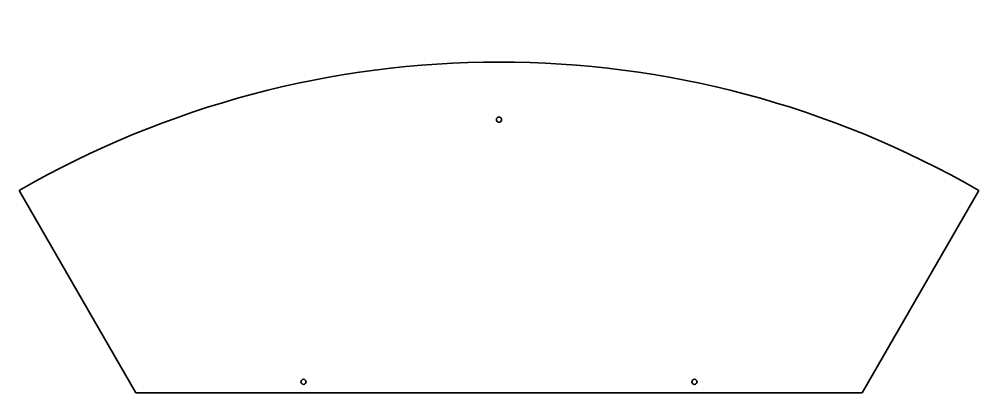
# Model space of a CAD drawing. Header units: inches. Extents: x 0 to 1227, y 0 to 477.
import ezdxf

# ---------------------------------------------------------------- set-up
doc = ezdxf.new("R2010")
doc.units = ezdxf.units.IN
doc.header["$MEASUREMENT"] = 0
doc.layers.add('SIMUMAK Visible (ISO)', color=7, linetype='Continuous', lineweight=35)

# ---------------------------------------------------------------- blocks, each defined once
blk = doc.blocks.new('PTM-03-SUMAC01')
at = {"layer": 'SIMUMAK Visible (ISO)'}
for p, q in [((0, 258.4), (149.2, 0)), ((1078.1, 0), (1227.3, 258.4)), ((149.2, 0), (1078.1, 0))]:
    blk.add_line(p, q, dxfattribs=at)
for centre in [(613.6, 349), (363.6, 14), (863.6, 14)]:
    blk.add_circle(centre, 3.3, dxfattribs=at)
blk.add_arc((613.6, -806.4), 1229, 60.0466, 119.9534, dxfattribs=at)

msp = doc.modelspace()

# ---------------------------------------------------------------- block references
msp.add_blockref('PTM-03-SUMAC01', (0, 0))

doc.saveas('drawing.dxf')
